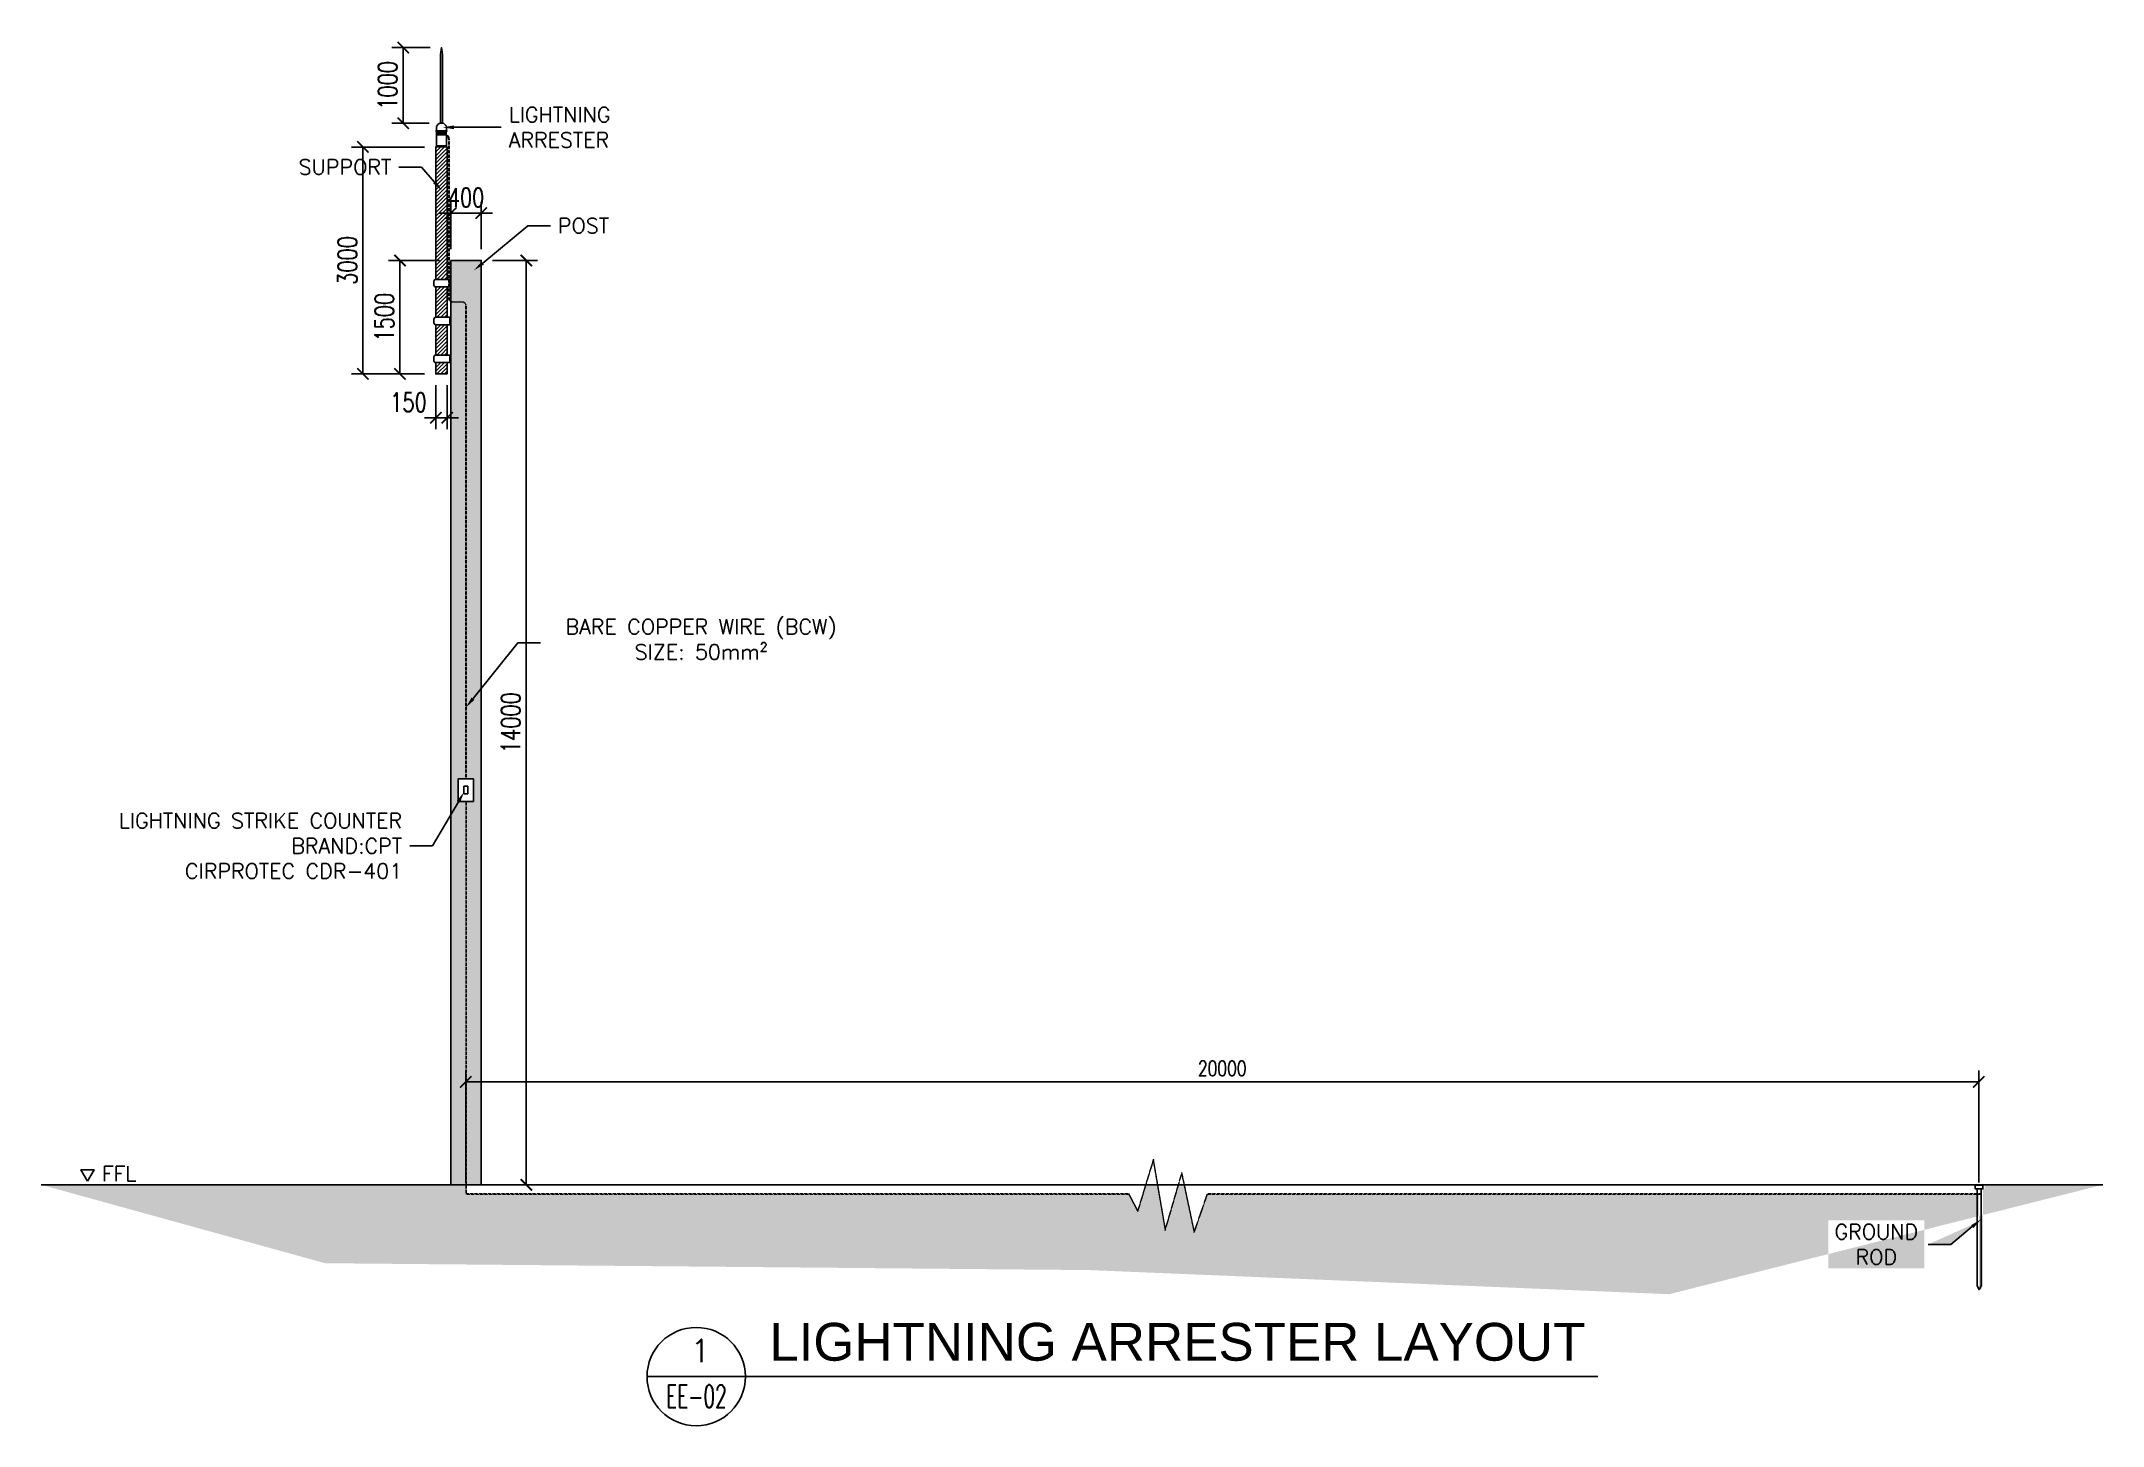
# Model space of a CAD drawing. Header units: millimetres. Extents: x 40187 to 67437, y 13833 to 32134.
import ezdxf
from ezdxf import colors
from ezdxf.entities.mleader import LeaderData, LeaderLine
from ezdxf.math import Vec2, Vec3

# ---------------------------------------------------------------- set-up
doc = ezdxf.new("R2010")
doc.units = ezdxf.units.MM
doc.linetypes.add('HIDDEN2', pattern=[4.7625, 3.175, -1.5875])
doc.layers.get('Defpoints').update_dxf_attribs({"color": 140})
doc.styles.add('Annotative', font='romans.shx')
doc.styles.add('Arch-Dim', font='romans.shx', dxfattribs={"width": 0.75})
doc.styles.add('RomanS', font='romans.shx')
doc.dimstyles.new('Annotative-UK', dxfattribs={"dimscale": 0, "dimtxt": 2.5, "dimasz": 1.5, "dimexe": 1.5, "dimexo": 1.5, "dimgap": 0.8, "dimtad": 1, "dimdec": 0, "dimdsep": 46, "dimtxsty": 'Arch-Dim', "dimblk": 'ARCHTICK', "dimcen": 2.5, "dimadec": 1, "dimazin": 2, "dimtfac": 1, "dimtdec": 0, "dimtix": 1, "dimtmove": 2, "dimatfit": 3, "dimfxl": 1, "dimtolj": 1, "dimtzin": 0, "dimarcsym": 0})

# ---------------------------------------------------------------- blocks, each defined once
blk = doc.blocks.new('_ArchTick')
at = {"color": 0, "linetype": 'ByBlock', "const_width": 0.15}
blk.add_lwpolyline([(-0.5, -0.5), (0.5, 0.5)], dxfattribs=at)
blk = doc.blocks.new('*D6')
at = {"color": 1, "lineweight": -2, "transparency": 16777216}
for p, q in [((46153, 29236), (46749, 29236)), ((46599, 29236), (46599, 17018)), ((46153, 17018), (46749, 17018))]:
    blk.add_line(p, q, dxfattribs=at)
at = {"layer": 'Defpoints', "color": 0, "transparency": 16777216}
for p in [(46003, 29236), (46003, 17018), (46599, 17018)]:
    blk.add_point(p, dxfattribs=at)
at = {"color": 1, "lineweight": -2, "transparency": 16777216, "xscale": 150, "yscale": 150, "zscale": 150}
for p, rotation in [((46599, 29236), 90), ((46599, 17018), 270)]:
    blk.add_blockref('_ArchTick', p, dxfattribs=dict(at, rotation=rotation))
at = {"color": 2, "transparency": 16777216, "insert": (46394, 23127), "char_height": 250, "attachment_point": 5, "rotation": 90, "style": 'Arch-Dim'}
blk.add_mtext('\\A1;14000', dxfattribs=at)
blk = doc.blocks.new('*D7')
at = {"color": 1, "lineweight": -2, "transparency": 16777216}
for p, q in [((45253, 30736), (44290, 30736)), ((44440, 27736), (44440, 30736)), ((45253, 27736), (44290, 27736))]:
    blk.add_line(p, q, dxfattribs=at)
at = {"layer": 'Defpoints', "color": 0, "transparency": 16777216}
for p in [(44440, 30736), (45403, 30736), (45403, 27736)]:
    blk.add_point(p, dxfattribs=at)
at = {"color": 1, "lineweight": -2, "transparency": 16777216, "xscale": 150, "yscale": 150, "zscale": 150}
for p, rotation in [((44440, 30736), 90), ((44440, 27736), 270)]:
    blk.add_blockref('_ArchTick', p, dxfattribs=dict(at, rotation=rotation))
at = {"color": 2, "transparency": 16777216, "insert": (44235, 29236), "char_height": 250, "attachment_point": 5, "rotation": 90, "style": 'Arch-Dim'}
blk.add_mtext('\\A1;3000', dxfattribs=at)
blk = doc.blocks.new('*D8')
at = {"color": 1, "lineweight": -2, "transparency": 16777216}
for p, q in [((45328, 32051), (44822, 32051)), ((44972, 31051), (44972, 32051)), ((45316, 31051), (44822, 31051))]:
    blk.add_line(p, q, dxfattribs=at)
at = {"layer": 'Defpoints', "color": 0, "transparency": 16777216}
for p in [(44972, 32051), (45478, 32051), (45466, 31051)]:
    blk.add_point(p, dxfattribs=at)
at = {"color": 1, "lineweight": -2, "transparency": 16777216, "xscale": 150, "yscale": 150, "zscale": 150}
for p, rotation in [((44972, 32051), 90), ((44972, 31051), 270)]:
    blk.add_blockref('_ArchTick', p, dxfattribs=dict(at, rotation=rotation))
at = {"color": 2, "transparency": 16777216, "insert": (44767, 31551), "char_height": 250, "attachment_point": 5, "rotation": 90, "style": 'Arch-Dim'}
blk.add_mtext('\\A1;1000', dxfattribs=at)
blk = doc.blocks.new('*D9')
at = {"color": 1, "lineweight": -2, "transparency": 16777216}
for p, q in [((45453, 29236), (44779, 29236)), ((44929, 29236), (44929, 27736)), ((45253, 27736), (44779, 27736))]:
    blk.add_line(p, q, dxfattribs=at)
at = {"layer": 'Defpoints', "color": 0, "transparency": 16777216}
for p in [(45603, 29236), (44929, 27736), (45403, 27736)]:
    blk.add_point(p, dxfattribs=at)
at = {"color": 1, "lineweight": -2, "transparency": 16777216, "xscale": 150, "yscale": 150, "zscale": 150}
for p, rotation in [((44929, 29236), 90), ((44929, 27736), 270)]:
    blk.add_blockref('_ArchTick', p, dxfattribs=dict(at, rotation=rotation))
at = {"color": 2, "transparency": 16777216, "insert": (44724, 28486), "char_height": 250, "attachment_point": 5, "rotation": 90, "style": 'Arch-Dim'}
blk.add_mtext('\\A1;1500', dxfattribs=at)
blk = doc.blocks.new('*D10')
at = {"color": 1, "lineweight": -2, "transparency": 16777216}
for p, q in [((45603, 29386), (45603, 30013)), ((46003, 29386), (46003, 30013)), ((45603, 29863), (45453, 29863)), ((46003, 29863), (45603, 29863)), ((46003, 29863), (46153, 29863))]:
    blk.add_line(p, q, dxfattribs=at)
at = {"layer": 'Defpoints', "color": 0, "transparency": 16777216}
for p in [(45603, 29863), (45603, 29236), (46003, 29236)]:
    blk.add_point(p, dxfattribs=at)
at = {"color": 1, "lineweight": -2, "transparency": 16777216, "xscale": 150, "yscale": 150, "zscale": 150}
blk.add_blockref('_ArchTick', (45603, 29863), dxfattribs=at)
at = {"color": 1, "lineweight": -2, "transparency": 16777216, "xscale": 150, "yscale": 150, "zscale": 150, "rotation": 180}
blk.add_blockref('_ArchTick', (46003, 29863), dxfattribs=at)
at = {"color": 2, "transparency": 16777216, "insert": (45803, 30068), "char_height": 250, "attachment_point": 5, "style": 'Arch-Dim'}
blk.add_mtext('\\A1;400', dxfattribs=at)
blk = doc.blocks.new('*D11')
at = {"color": 1, "lineweight": -2, "transparency": 16777216}
for p, q in [((45403, 27586), (45403, 27007)), ((45553, 27586), (45553, 27007)), ((45403, 27157), (45253, 27157)), ((45553, 27157), (45403, 27157)), ((45553, 27157), (45703, 27157))]:
    blk.add_line(p, q, dxfattribs=at)
at = {"layer": 'Defpoints', "color": 0, "transparency": 16777216}
for p in [(45403, 27736), (45553, 27736), (45403, 27157)]:
    blk.add_point(p, dxfattribs=at)
at = {"color": 1, "lineweight": -2, "transparency": 16777216, "xscale": 150, "yscale": 150, "zscale": 150}
blk.add_blockref('_ArchTick', (45403, 27157), dxfattribs=at)
at = {"color": 1, "lineweight": -2, "transparency": 16777216, "xscale": 150, "yscale": 150, "zscale": 150, "rotation": 180}
blk.add_blockref('_ArchTick', (45553, 27157), dxfattribs=at)
at = {"color": 2, "transparency": 16777216, "insert": (45042, 27362), "char_height": 250, "attachment_point": 5, "style": 'Arch-Dim'}
blk.add_mtext('\\A1;150', dxfattribs=at)
blk = doc.blocks.new('*D18')
at = {"color": 1, "lineweight": -2, "transparency": 16777216}
for p, q in [((45798, 17044), (45798, 18527)), ((45798, 18377), (65798, 18377)), ((65798, 17049), (65798, 18527))]:
    blk.add_line(p, q, dxfattribs=at)
at = {"layer": 'Defpoints', "color": 0, "transparency": 16777216}
for p in [(65798, 18377), (65798, 16899), (45798, 16894)]:
    blk.add_point(p, dxfattribs=at)
at = {"color": 1, "lineweight": -2, "transparency": 16777216, "xscale": 150, "yscale": 150, "zscale": 150, "rotation": 180}
blk.add_blockref('_ArchTick', (45798, 18377), dxfattribs=at)
at = {"color": 1, "lineweight": -2, "transparency": 16777216, "xscale": 150, "yscale": 150, "zscale": 150}
blk.add_blockref('_ArchTick', (65798, 18377), dxfattribs=at)
at = {"color": 2, "transparency": 16777216, "insert": (55798, 18557), "char_height": 200, "attachment_point": 5, "style": 'Arch-Dim'}
blk.add_mtext('\\A1;20000', dxfattribs=at)

msp = doc.modelspace()

# ---------------------------------------------------------------- hatches: boundary and pattern name
at = {"lineweight": 0}
h = msp.add_hatch(dxfattribs=at)
h.set_pattern_fill('JIS_WOOD', color=8, scale=50)
h.set_pattern_definition([(45, (300, -1781.82), (-25, 25), [])])
h.paths.add_polyline_path([(45553, 30736.2), (45403, 30736.2), (45403, 28986.2), (45553, 28986.2)])
h.paths.add_polyline_path([(45553, 28886.2), (45403, 28886.2), (45403, 28486.2), (45553, 28486.2)])
h.paths.add_polyline_path([(45403, 27986.2), (45553, 27986.2), (45553, 28386.2), (45403, 28386.2)])
h.paths.add_polyline_path([(45403, 27736.2), (45553, 27736.2), (45553, 27886.2), (45403, 27886.2)])
h = msp.add_hatch(dxfattribs=at)
h.set_pattern_fill('CORK', color=8, scale=20)
h.set_pattern_definition([(0, (0, -1781.82), (0, 63.5), []), (135, (31.75, -1813.57), (-127.00005, -127.00005), [89.8026, -89.8026]), (135, (47.62, -1813.57), (-127.00005, -127.00005), [89.8026, -89.8026]), (135, (63.5, -1813.57), (-127.00005, -127.00005), [89.8026, -89.8026])])
h.paths.add_polyline_path([(45603, 29236.2), (45603, 17018), (46003, 17018), (46003, 29236.2)])
h.paths.add_polyline_path([(45900.5, 22386.2), (45900.5, 22086.2), (45700.5, 22086.2), (45700.5, 22386.2)], flags=16)
h = msp.add_hatch()
h.set_pattern_fill('AR-CONC', color=8, scale=5)
edge = h.paths.add_edge_path()
edge.add_line((67437, 17018), (65877.5, 17018))
edge.add_line((65877.5, 17018), (65877.5, 16963))
edge.add_line((65877.5, 16963), (65852.5, 16963))
edge.add_line((65852.5, 16963), (65852.5, 16898.6))
edge.add_line((65852.5, 16898.6), (65855, 16898.6))
edge.add_arc((65855, 16896.1), 2.5, -90, 90, ccw=False)
edge.add_line((65855, 16893.6), (65852.5, 16893.6))
edge.add_line((65852.5, 16893.6), (65852.5, 15683.8))
edge.add_line((65852.5, 15683.8), (65827.5, 15633.8))
edge.add_line((65827.5, 15633.8), (65802.5, 15683.8))
edge.add_line((65802.5, 15683.8), (65802.5, 16893.6))
edge.add_line((65802.5, 16893.6), (55602.6, 16893.6))
edge.add_line((55602.6, 16893.6), (55427.3, 16386.9))
edge.add_line((55427.3, 16386.9), (55293.4, 17018))
edge.add_line((55293.4, 17018), (55220.8, 17018))
edge.add_line((55220.8, 17018), (55044.2, 16415.2))
edge.add_line((55044.2, 16415.2), (54941.2, 17018))
edge.add_line((54941.2, 17018), (54790.7, 17018))
edge.add_line((54790.7, 17018), (54682.6, 16663.7))
edge.add_line((54682.6, 16663.7), (54562.2, 16893.6))
edge.add_line((54562.2, 16893.6), (45798, 16893.6))
edge.add_line((45798, 16893.6), (45798, 17018))
edge.add_line((45798, 17018), (40187.4, 17018))
edge.add_line((40187.4, 17018), (43940.5, 15981))
edge.add_line((43940.5, 15981), (54037, 15890.5))
edge.add_line((54037, 15890.5), (61706.5, 15571.6))
edge.add_line((61706.5, 15571.6), (67437, 17018))
edge = h.paths.add_edge_path(flags=17)
edge.add_line((63808.4, 15913.4), (65079.8, 15913.4))
edge.add_line((65079.8, 15913.4), (65079.8, 16546.7))
edge.add_line((65079.8, 16546.7), (63808.4, 16546.7))
edge.add_line((63808.4, 16546.7), (63808.4, 15913.4))
edge.add_line((65711.9, 16465.1), (65429.8, 16230))
edge.add_line((65429.8, 16230), (65129.8, 16230))
edge.add_line((65695.9, 16484.3), (65827.1, 16561.1))
edge.add_line((65827.1, 16561.1), (65727.9, 16445.9))
edge.add_line((65727.9, 16445.9), (65695.9, 16484.3))

# ---------------------------------------------------------------- linework, layer by layer
at = {"color": 5, "lineweight": 9}
msp.add_line((45543, 30941.2), (45413, 30941.2), dxfattribs=at)
at = {"color": 106, "lineweight": 30}
for p, q in [((45453, 30736.2), (45503, 30736.2)), ((65777.5, 16963), (65827.5, 16963))]:
    msp.add_line(p, q, dxfattribs=at)
at = {"color": 5, "linetype": 'HIDDEN2', "lineweight": 9}
for p, q in [((45798, 22086.2), (45798, 16893.6)), ((45803, 22086.2), (45803, 16898.6))]:
    msp.add_line(p, q, dxfattribs=at)
msp.add_line((40187.4, 17018), (67437, 17018))
at = {"color": 1}
msp.add_line((48195, 14482.6), (60763.2, 14482.6), dxfattribs=at)
at = {"color": 106, "lineweight": 30}
for points in [[(45465.5, 31050.9), (45465.5, 31945, -0.0310988), (45466.3, 31957.4), (45478, 32051.2), (45489.7, 31957.4, -0.0310988), (45490.5, 31945), (45490.5, 31050.9)], [(45543, 30951.2), (45543, 31001.2, 0.3015638), (45490.5, 31050.9), (45465.5, 31050.9, 0.3015638), (45413, 31001.2), (45413, 30951.2)]]:
    msp.add_lwpolyline(points, format="xyb", dxfattribs=at)
for points in [[(45545.5, 30941.2, 1), (45545.5, 30951.2), (45410.5, 30951.2, 1), (45410.5, 30941.2)], [(45455, 30741.2, 1), (45455, 30736.2), (45501, 30736.2, 1), (45501, 30741.2)], [(45455, 30741.2, -0.1310893), (45468, 30751.2), (45488, 30751.2, -0.1310893), (45501, 30741.2)]]:
    msp.add_lwpolyline(points, format="xyb", close=True, dxfattribs=at)
at = {"color": 5, "lineweight": 9}
for points in [[(45413, 30936.2, -0.9607997), (45413, 30941.2), (45543, 30936.2, 0.9607997), (45543, 30941.2)], [(45413, 30931.2, -0.9607997), (45413, 30936.2), (45543, 30931.2, 0.9607997), (45543, 30936.2)], [(45413, 30926.2, -0.9607997), (45413, 30931.2), (45543, 30926.2, 0.9607997), (45543, 30931.2)], [(45413, 30921.2, -0.9607997), (45413, 30926.2), (45543, 30921.2, 0.9607997), (45543, 30926.2)], [(45413, 30916.2, -0.9607997), (45413, 30921.2), (45543, 30916.2, 0.9607997), (45543, 30921.2)], [(45413, 30911.2, -0.9607997), (45413, 30916.2), (45543, 30911.2, 0.9607997), (45543, 30916.2)], [(45413, 30906.2, -0.9607997), (45413, 30911.2), (45543, 30906.2, 0.9607997), (45543, 30911.2)], [(45413, 30901.2, -0.9607997), (45413, 30906.2), (45543, 30901.2, 0.9607997), (45543, 30906.2)], [(45413, 30896.2, -0.9607997), (45413, 30901.2), (45543, 30896.2, 0.9607997), (45543, 30901.2)], [(45413, 30896.2), (45543, 30891.2, 0.9607997), (45543, 30896.2)]]:
    msp.add_lwpolyline(points, format="xyb", dxfattribs=at)
at = {"color": 106, "lineweight": 30}
for points in [[(45413, 30896.2), (45413, 30751.2), (45543, 30751.2), (45543, 30891.2)], [(65827.5, 16963), (65827.5, 15683.8), (65802.5, 15633.8), (65777.5, 15683.8), (65777.5, 16963)]]:
    msp.add_lwpolyline(points, dxfattribs=at)
for points in [[(45403, 28986.2), (45403, 30736.2), (45553, 30736.2), (45553, 28986.2)], [(45403, 28486.2), (45403, 28886.2)], [(45553, 28886.2), (45553, 28486.2)], [(45403, 27986.2), (45403, 28386.2)], [(45553, 28386.2), (45553, 27986.2)], [(45553, 27886.2), (45553, 27736.2), (45403, 27736.2), (45403, 27886.2)]]:
    msp.add_lwpolyline(points)
at = {"color": 8}
msp.add_lwpolyline([(45603, 17018), (46003, 17018), (46003, 29236.2), (45603, 29236.2)], close=True, dxfattribs=at)
at = {"color": 30, "lineweight": 25}
for points in [[(45378, 28961.2), (45378, 28911.2, 0.4142136), (45403, 28886.2), (45588, 28886.2), (45588, 28986.2), (45403, 28986.2, 0.4142136)], [(45378, 28461.2), (45378, 28411.2, 0.4142136), (45403, 28386.2), (45588, 28386.2), (45588, 28486.2), (45403, 28486.2, 0.4142136)], [(45378, 27961.2), (45378, 27911.2, 0.4142136), (45403, 27886.2), (45588, 27886.2), (45588, 27986.2), (45403, 27986.2, 0.4142136)]]:
    msp.add_lwpolyline(points, format="xyb", close=True, dxfattribs=at)
for points in [[(45603, 28911.2), (45603, 28961.2), (45588, 28961.2), (45588, 28911.2)], [(45603, 28411.2), (45603, 28461.2), (45588, 28461.2), (45588, 28411.2)], [(45603, 27911.2), (45603, 27961.2), (45588, 27961.2), (45588, 27911.2)]]:
    msp.add_lwpolyline(points, close=True, dxfattribs=at)
at = {"color": 106, "lineweight": 30}
for points in [[(45700.5, 22086.2), (45900.5, 22086.2), (45900.5, 22386.2), (45700.5, 22386.2)], [(45775.5, 22186.2), (45825.5, 22186.2), (45825.5, 22286.2), (45775.5, 22286.2)], [(65852.5, 17013), (65852.5, 16963), (65752.5, 16963), (65752.5, 17013)]]:
    msp.add_lwpolyline(points, close=True, dxfattribs=at)
at = {"color": 1, "lineweight": 25}
msp.add_lwpolyline([(40799.4, 17065.9), (40712.8, 17215.9), (40886, 17215.9)], close=True, dxfattribs=at)
at = {"color": 5, "linetype": 'HIDDEN2', "lineweight": 9}
msp.add_lwpolyline([(54682.6, 16663.7), (54887.2, 17334.1), (55044.2, 16415.2), (55262.9, 17161.8), (55427.3, 16386.9), (55602.6, 16893.6), (65830, 16893.6, 1), (65830, 16898.6), (55599.1, 16898.6), (55428.4, 16405.5), (55263.7, 17182.2), (55045.5, 16437.4), (54888.6, 17355.7), (54681.4, 16676.9)], format="xyb", dxfattribs=at)
for points in [[(54681.4, 16676.9), (54565.3, 16898.6), (45803, 16898.6)], [(45798, 16893.6), (54562.2, 16893.6), (54682.6, 16663.7)]]:
    msp.add_lwpolyline(points, dxfattribs=at)
at = {"color": 5, "lineweight": 9}
for points in [[(54754.3, 16898.6), (54749.1, 16898.6)], [(54966.7, 16898.6), (54961.6, 16898.6)], [(55185.8, 16898.6), (55180.6, 16898.6)], [(55323.8, 16898.6), (55318.7, 16898.6)], [(54747.5, 16893.6), (54752.8, 16893.6)], [(54962.5, 16893.6), (54967.5, 16893.6)], [(55179.1, 16893.6), (55184.3, 16893.6)], [(55319.8, 16893.6), (55324.9, 16893.6)]]:
    msp.add_lwpolyline(points, dxfattribs=at)
at = {"color": 1}
msp.add_circle((48845, 14482.6), 650, dxfattribs=at)
at = {"color": 5, "linetype": 'HIDDEN2', "lineweight": 9}
for points, knots in [([(45543, 30891.2), (45544.7, 30891.2), (45546.3, 30891.2), (45548, 30891.2), (45568.9, 30891.2), (45578, 30857.1), (45578, 30836.2), (45578, 30136.2), (45578, 29436.2), (45578, 28736.2), (45578, 28715), (45601.8, 28691.2), (45623, 28691.2), (45666.3, 28691.2), (45709.7, 28691.2), (45753, 28691.2), (45776.6, 28691.2), (45803, 28664.7), (45803, 28641.2), (45803, 26556.2), (45803, 24471.2), (45803, 22386.2)], [0, 0, 0, 0, 1, 1, 1, 63.6498204, 63.6498204, 63.6498204, 64.6498204, 64.6498204, 64.6498204, 128.2894307, 128.2894307, 128.2894307, 129.2894307, 129.2894307, 129.2894307, 200.0001089, 200.0001089, 200.0001089, 201.0001089, 201.0001089, 201.0001089, 201.0001089]), ([(45798, 22386.2), (45798, 24471.2), (45798, 26556.2), (45798, 28641.2), (45798, 28662.4), (45774.2, 28686.2), (45753, 28686.2), (45709.7, 28686.2), (45666.3, 28686.2), (45623, 28686.2), (45599.4, 28686.2), (45573, 28712.6), (45573, 28736.2), (45573, 29436.2), (45573, 30136.2), (45573, 30836.2), (45573, 30854.8), (45566.6, 30886.2), (45548, 30886.2), (45546.3, 30886.2), (45544.7, 30886.2), (45543, 30886.2)], [0, 0, 0, 0, 1, 1, 1, 64.6396103, 64.6396103, 64.6396103, 65.6396103, 65.6396103, 65.6396103, 136.3502884, 136.3502884, 136.3502884, 137.3502884, 137.3502884, 137.3502884, 193.2519879, 193.2519879, 193.2519879, 194.2519879, 194.2519879, 194.2519879, 194.2519879])]:
    msp.add_open_spline(points, degree=3, knots=knots, dxfattribs=at)

# ---------------------------------------------------------------- texts
at = {"attachment_point": 1}
for s, width, insert, char_height, style in [('{\\C2;FFL}', 451.692, (40990.4, 17264.6), 200, 'Annotative'), ('{\\fArial|b0|i0|c0|p34;\\C2;LIGHTNING ARRESTER LAYOUT}', 11900.781, (49810.4, 15192.6), 500, 'RomanS'), ('\\pi379.11;{\\C2;1}', 829.642, (48393.5, 14974.2), 300, 'RomanS'), ('\\pi-0.89318;{\\W0.6;\\C2;EE-02}', 829.642, (48446.6, 14372), 300, 'RomanS')]:
    msp.add_mtext_dynamic_manual_height_columns(s, width=width, gutter_width=1250, heights=[0], dxfattribs=dict(at, insert=insert, char_height=char_height, style=style))

# ---------------------------------------------------------------- dimensions: what is measured, and where the dimension line sits
for base, p1, p2, picture, middle in [((44971.7, 32051.2), (45465.5, 31050.9), (45478, 32051.2), '*D8', (44766.7, 31551)), ((44440.1, 30736.2), (45403, 27736.2), (45403, 30736.2), '*D7', (44235.1, 29236.2)), ((44929.3, 27736.2), (45603, 29236.2), (45403, 27736.2), '*D9', (44724.3, 28486.2))]:
    dim = msp.add_linear_dim(base=base, p1=p1, p2=p2, angle=90, dimstyle='Annotative-UK', override={"dimzin": 3, "dimclrd": 1, "dimclre": 1, "dimclrt": 2})
    dim.commit()
    dim.dimension.update_dxf_attribs({"geometry": picture, "text_midpoint": middle})
for base, p1, p2, override, picture, middle in [((45603, 29862.8), (46003, 29236.2), (45603, 29236.2), {"dimzin": 3, "dimclrd": 1, "dimclre": 1, "dimclrt": 2}, '*D10', (45803, 30067.8)), ((65798.4, 18377.4), (45798, 16893.6), (65798.4, 16898.6), {"dimtxt": 2, "dimzin": 3, "dimclrd": 1, "dimclre": 1, "dimclrt": 2}, '*D18', (55798.2, 18557.4))]:
    dim = msp.add_linear_dim(base=base, p1=p1, p2=p2, dimstyle='Annotative-UK', override=override)
    dim.commit()
    dim.dimension.update_dxf_attribs({"geometry": picture, "text_midpoint": middle})
dim = msp.add_linear_dim(base=(46599, 17018), p1=(46003, 29236.2), p2=(46003, 17018), angle=90, text='14000', dimstyle='Annotative-UK', override={"dimzin": 3, "dimclrd": 1, "dimclre": 1, "dimclrt": 2})
dim.commit()
dim.dimension.update_dxf_attribs({"geometry": '*D6', "text_midpoint": (46394, 23127.1)})
dim = msp.add_linear_dim(base=(45403, 27156.8), p1=(45553, 27736.2), p2=(45403, 27736.2), dimstyle='Annotative-UK', override={"dimzin": 3, "dimclrd": 1, "dimclre": 1, "dimclrt": 2})
dim.commit()
dim.dimension.update_dxf_attribs({"geometry": '*D11', "text_midpoint": (45041.6, 27361.8), "dimtype": 160})

# ---------------------------------------------------------------- leaders
ml = msp.add_multileader_mtext('Standard')
ml.set_content('LIGHTNING\\PARRESTER', color=2, style='RomanS')
ml.set_leader_properties(color=1)
ml.build(insert=Vec2(0, 0))
ml.multileader.update_dxf_attribs({"text_left_attachment_type": 2, "text_right_attachment_type": 2, "dogleg_length": 3, "arrow_head_size": 150, "scale": 100})
ctx = ml.context
ctx.base_point, ctx.scale, ctx.char_height, ctx.arrow_head_size, ctx.landing_gap_size, ctx.plane_origin = Vec3(46267, 30996), 100, 200, 150, 100, Vec3(45492.5, 32777.8)
ctx.left_attachment, ctx.right_attachment = 2, 2
notes = []
notes.append((ctx, [(0, (1, 1, 0), (45967, 30996), (1, 0), 300, [(0, [(45492.5, 30996)], 0, [])])]))
ctx.mtext.insert, ctx.mtext.flow_direction = Vec3(46367, 31262.6), 5
ml = msp.add_multileader_mtext('Standard')
ml.set_content('SUPPORT', color=2, style='RomanS')
ml.set_leader_properties(color=1)
ml.build(insert=Vec2(0, 0))
ml.multileader.update_dxf_attribs({"text_left_attachment_type": 2, "text_right_attachment_type": 2, "dogleg_length": 3, "arrow_head_size": 150, "scale": 100})
ctx = ml.context
ctx.base_point, ctx.scale, ctx.char_height, ctx.arrow_head_size, ctx.landing_gap_size, ctx.plane_origin = Vec3(43391.6, 30470.7), 100, 200, 150, 100, Vec3(45484.2, 31940)
ctx.left_attachment, ctx.right_attachment, ctx.text_align_type = 2, 2, 2
notes.append((ctx, [(0, (1, 1, 0), (45215.4, 30470.7), (-1, 0), 300, [(0, [(45484.2, 30158.2)], 0, [])])]))
ctx.mtext.insert, ctx.mtext.alignment, ctx.mtext.flow_direction = Vec3(44815.4, 30570.7), 3, 5
ml = msp.add_multileader_mtext('Standard')
ml.set_content('POST', color=2, style='RomanS')
ml.set_leader_properties(color=1)
ml.build(insert=Vec2(0, 0))
ml.multileader.update_dxf_attribs({"text_left_attachment_type": 2, "text_right_attachment_type": 2, "dogleg_length": 3, "arrow_head_size": 150, "scale": 100})
ctx = ml.context
ctx.base_point, ctx.scale, ctx.char_height, ctx.arrow_head_size, ctx.landing_gap_size, ctx.plane_origin = Vec3(46917.4, 29695.5), 100, 200, 150, 100, Vec3(45907.1, 30887.2)
ctx.left_attachment, ctx.right_attachment = 2, 2
notes.append((ctx, [(0, (1, 1, 0), (46617.4, 29695.5), (1, 0), 300, [(0, [(45907.1, 29105.4)], 0, [])])]))
ctx.mtext.insert, ctx.mtext.flow_direction = Vec3(47017.4, 29795.5), 5
ml = msp.add_multileader_mtext('Standard')
ml.set_content('BARE COPPER WIRE (BCW)\\PSIZE: 50mm²', color=2, style='RomanS')
ml.set_leader_properties(color=1)
ml.build(insert=Vec2(0, 0))
ml.multileader.update_dxf_attribs({"text_left_attachment_type": 2, "text_right_attachment_type": 2, "dogleg_length": 3, "arrow_head_size": 150, "scale": 100})
ctx = ml.context
ctx.base_point, ctx.scale, ctx.char_height, ctx.arrow_head_size, ctx.landing_gap_size, ctx.plane_origin = Vec3(46786.4, 24184), 100, 200, 150, 100, Vec3(45801, 25109)
ctx.left_attachment, ctx.right_attachment, ctx.text_align_type = 2, 2, 1
notes.append((ctx, [(0, (1, 1, 0), (46486.4, 24184), (1, 0), 300, [(0, [(45801, 23327.2)], 0, [])])]))
ctx.mtext.insert, ctx.mtext.alignment, ctx.mtext.flow_direction = Vec3(48910.2, 24494.8), 2, 5
ml = msp.add_multileader_mtext('Standard')
ml.set_content('LIGHTNING STRIKE COUNTER\\PBRAND:CPT\\PCIRPROTEC CDR-401', color=2, style='RomanS')
ml.set_leader_properties(color=1)
ml.build(insert=Vec2(0, 0))
ml.multileader.update_dxf_attribs({"text_left_attachment_type": 2, "text_right_attachment_type": 2, "dogleg_length": 3, "arrow_head_size": 150, "scale": 100})
ctx = ml.context
ctx.base_point, ctx.scale, ctx.char_height, ctx.arrow_head_size, ctx.landing_gap_size, ctx.plane_origin = Vec3(40668.5, 21498), 100, 200, 150, 100, Vec3(45777.5, 23992.6)
ctx.left_attachment, ctx.right_attachment, ctx.text_align_type = 2, 2, 2
notes.append((ctx, [(0, (1, 1, 0), (45359, 21498), (-1, 0), 300, [(0, [(45777.5, 22210.8)], 0, [])])]))
ctx.mtext.insert, ctx.mtext.alignment, ctx.mtext.flow_direction = Vec3(44959, 21931.3), 3, 5
ml = msp.add_multileader_mtext('Standard')
ml.set_content('GROUND\\PROD', color=2, style='RomanS')
ml.set_leader_properties(color=1)
ml.build(insert=Vec2(0, 0))
ml.multileader.update_dxf_attribs({"text_left_attachment_type": 2, "text_right_attachment_type": 2, "dogleg_length": 3, "arrow_head_size": 150, "scale": 100})
ctx = ml.context
ctx.base_point, ctx.scale, ctx.char_height, ctx.arrow_head_size, ctx.landing_gap_size, ctx.plane_origin = Vec3(63758.4, 16230), 100, 200, 150, 100, Vec3(65827.1, 16561.1)
ctx.left_attachment, ctx.right_attachment, ctx.text_align_type = 2, 2, 1
notes.append((ctx, [(0, (1, 1, 0), (65429.8, 16230), (-1, 0), 300, [(0, [(65827.1, 16561.1)], 0, [])])]))
ctx.mtext.insert, ctx.mtext.alignment, ctx.mtext.flow_direction = Vec3(64444.1, 16496.7), 2, 5
for ctx, leaders in notes:
    for number, flags, end, landing, length, lines in leaders:
        leader = LeaderData()
        leader.index, (leader.has_last_leader_line, leader.has_dogleg_vector, leader.attachment_direction) = number, flags
        leader.last_leader_point, leader.dogleg_vector, leader.dogleg_length = Vec3(end), Vec3(landing), length
        for number, points, colour, breaks in lines:
            line = LeaderLine()
            line.index, line.vertices, line.color, line.breaks = number, Vec3.list(points), colors.encode_raw_color(colour), breaks
            leader.lines.append(line)
        ctx.leaders.append(leader)

doc.saveas('drawing.dxf')
